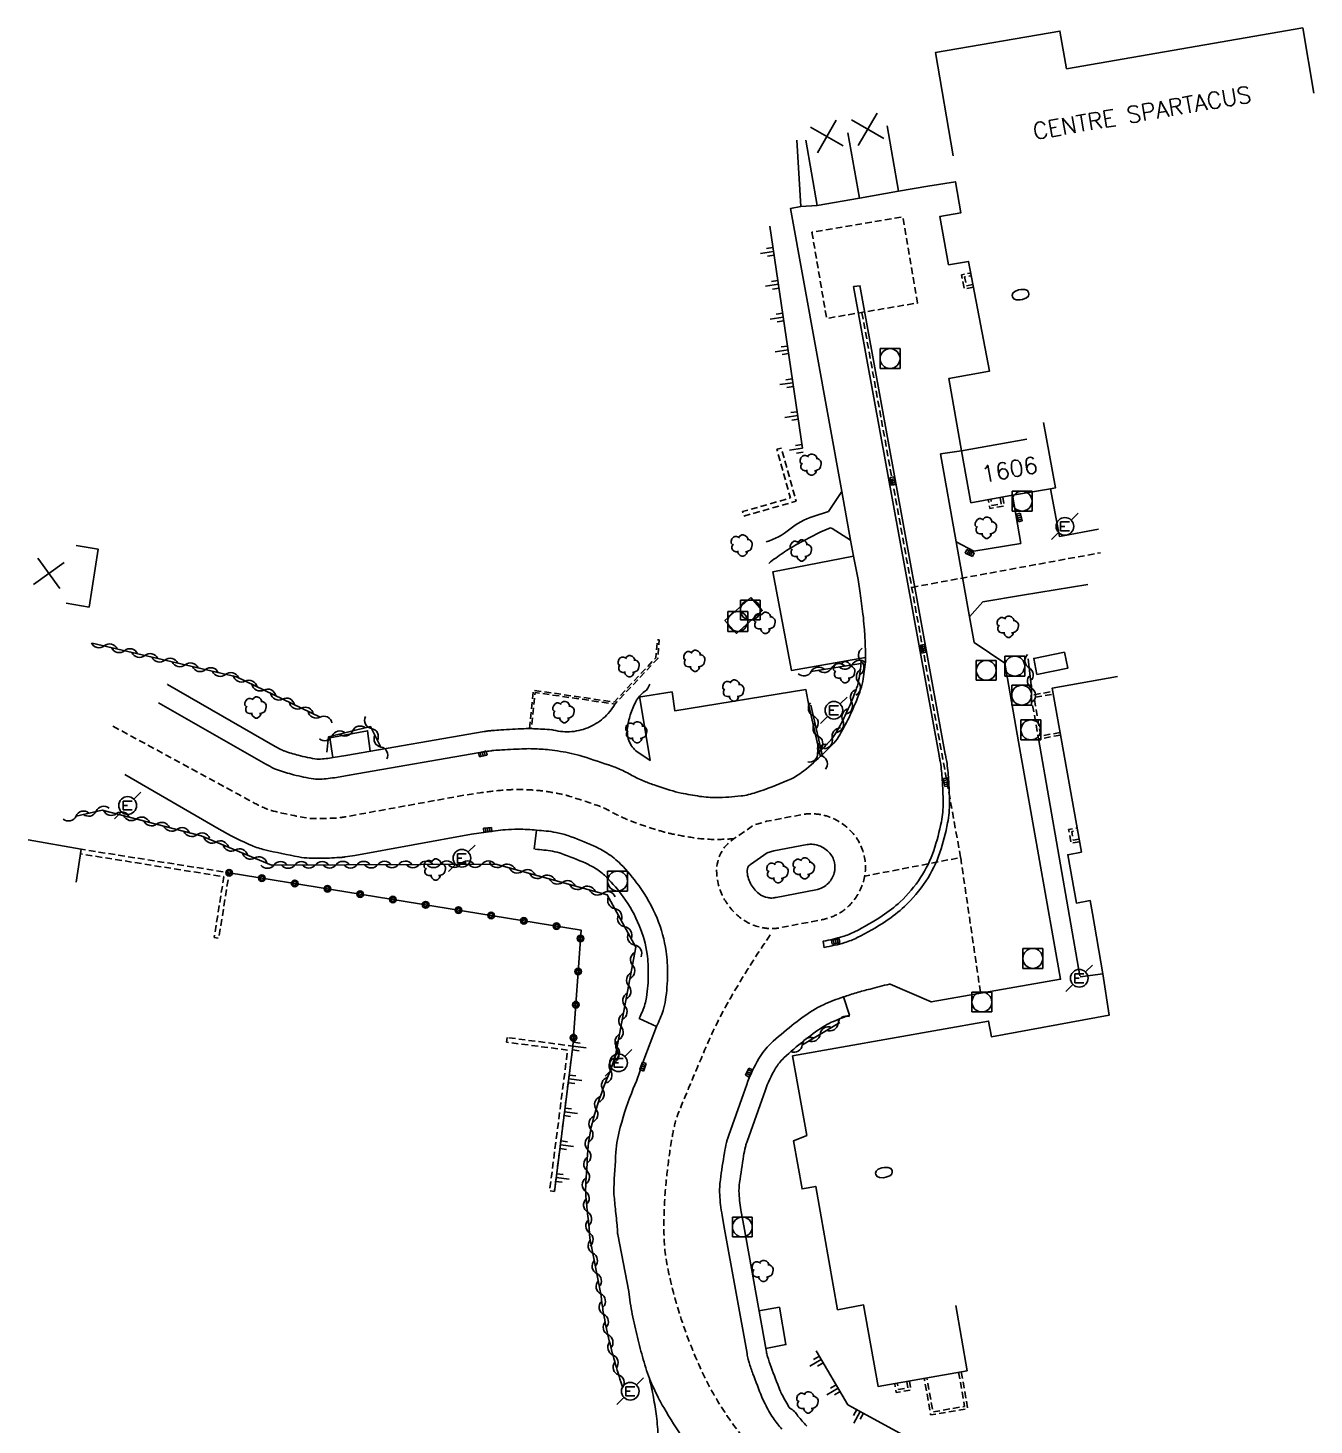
# Model space of a CAD drawing. Header units: millimetres. Extents: x 149999 to 151000, y 127000 to 128000.
# Drawn here: x 150245.7 to 150342.6, y 127125.1 to 127230.5 of the extents above; entities that cross this region are included whole.
import ezdxf
from ezdxf.enums import TextEntityAlignment as Align

# ---------------------------------------------------------------- set-up
doc = ezdxf.new("R2010")
doc.units = ezdxf.units.MM
doc.linetypes.add('DASHED', pattern=[0.75, 0.5, -0.25])
doc.layers.get('0').update_dxf_attribs({"linetype": 'CONTINUOUS'})
for name, color, linetype in [('W0001', 6, 'DASHED'), ('W0008', 7, 'CONTINUOUS'), ('W0017', 7, 'CONTINUOUS'), ('W0100', 7, 'CONTINUOUS'), ('W0112', 1, 'DASHED'), ('W0211', 2, 'CONTINUOUS'), ('W0300', 7, 'CONTINUOUS'), ('W0310', 3, 'CONTINUOUS'), ('W0322', 7, 'CONTINUOUS'), ('W0400', 7, 'CONTINUOUS'), ('W0420', 7, 'CONTINUOUS'), ('W0471', 7, 'CONTINUOUS'), ('W0984', 7, 'CONTINUOUS'), ('W0991', 7, 'CONTINUOUS'), ('W1102', 7, 'CONTINUOUS')]:
    doc.layers.add(name, color=color, linetype=linetype)
doc.styles.get("Standard").update_dxf_attribs({"font": 'romans.shx', "width": 0.85})

# ---------------------------------------------------------------- blocks, each defined once
blk = doc.blocks.new('t991o')
at = {"color": 0, "linetype": 'Continuous'}
for p, q in [((-1, 1), (1, -1)), ((-1, -1), (1, 1))]:
    blk.add_line(p, q, dxfattribs=at)
blk = doc.blocks.new('T400')
for p, q in [((-0.15, 0.3), (0.15, 0.3)), ((-0.15, -0.25), (-0.15, 0.3)), ((-0.15, 0.15), (0.15, 0.15)), ((-0.15, 0), (0.15, 0)), ((0.15, 0.3), (0.15, -0.25)), ((-0.15, -0.15), (0.15, -0.15)), ((-0.15, -0.25), (-0.15, -0.3)), ((-0.15, -0.3), (0.15, -0.3)), ((0.15, -0.3), (0.15, -0.25))]:
    blk.add_line(p, q)
blk = doc.blocks.new('t310o')
at = {"color": 0, "linetype": 'Continuous'}
for centre, start, end in [((-0.5, 0.38), 216.8699, 323.1304), ((0.5, -0.37), 36.8699, 143.1303)]:
    blk.add_arc(centre, 0.625, start, end, dxfattribs=at)
blk = doc.blocks.new('t211o')
at = {"color": 0, "linetype": 'Continuous'}
for p, q in [((-0.29, 0.5), (-0.29, 0)), ((0, 1), (0, 0)), ((0.29, 0.5), (0.29, 0))]:
    blk.add_line(p, q, dxfattribs=at)
blk = doc.blocks.new('t322o')
at = {"color": 0, "linetype": 'Continuous'}
for radius in [0.25, 0.15]:
    blk.add_circle((0, 0), radius, dxfattribs=at)
blk = doc.blocks.new('T471')
for p, q in [((-0.333334, 0.333334), (-0.333334, -0.333334)), ((-0.333334, 0.333334), (0.333334, 0.333334)), ((-0.333334, 0), (0, 0)), ((0.500001, 0.500001), (1.000002, 1.000002)), ((-0.500001, -0.500001), (-1.000002, -1.000002)), ((-0.333334, -0.333334), (0.333334, -0.333334))]:
    blk.add_line(p, q)
blk.add_ellipse((0, 0), major_axis=(0.471405, 0.471405), ratio=1, start_param=5.4977871438, end_param=11.780972451)
blk = doc.blocks.new('T300')
for p, q in [((-0.8, 0.51), (-0.86, 0.34)), ((-0.86, 0.34), (-0.86, 0.17)), ((-0.86, 0.17), (-0.74, 0.06)), ((-0.69, 0.63), (-0.8, 0.51)), ((-0.8, -0.06), (-0.74, 0.06)), ((-0.74, 0.06), (-0.69, 0.11)), ((-0.57, 0.69), (-0.69, 0.63)), ((-0.46, 0.69), (-0.57, 0.69)), ((-0.29, 0.63), (-0.46, 0.69)), ((-0.29, 0.63), (-0.17, 0.74)), ((-0.23, 0.57), (-0.29, 0.63)), ((-0.17, 0.74), (-0.06, 0.8)), ((-0.06, 0.8), (0.06, 0.8)), ((0.06, 0.8), (0.23, 0.74)), ((0.23, 0.74), (0.34, 0.63)), ((0.34, 0.63), (0.4, 0.51)), ((0.46, 0.46), (0.34, 0.46)), ((0.4, 0.51), (0.4, 0.46)), ((0.57, 0.4), (0.46, 0.46)), ((0.57, 0.4), (0.69, 0.29)), ((0.69, 0.29), (0.74, 0.17)), ((0.74, 0.06), (0.69, -0.17)), ((0.74, 0.17), (0.74, 0.06)), ((-0.8, -0.17), (-0.8, -0.06)), ((-0.8, -0.23), (-0.8, -0.17)), ((-0.74, -0.34), (-0.8, -0.23)), ((-0.69, -0.4), (-0.74, -0.34)), ((-0.51, -0.46), (-0.69, -0.4)), ((-0.4, -0.46), (-0.51, -0.46)), ((-0.4, -0.46), (-0.34, -0.46)), ((-0.34, -0.46), (-0.34, -0.4)), ((-0.34, -0.51), (-0.34, -0.46)), ((-0.29, -0.63), (-0.34, -0.51)), ((-0.17, -0.74), (-0.29, -0.63)), ((-0.06, -0.8), (-0.17, -0.74)), ((0.06, -0.8), (-0.06, -0.8)), ((0.17, -0.74), (0.06, -0.8)), ((0.23, -0.69), (0.17, -0.74)), ((0.29, -0.46), (0.23, -0.46)), ((0.29, -0.63), (0.23, -0.69)), ((0.46, -0.4), (0.29, -0.46)), ((0.34, -0.51), (0.29, -0.63)), ((0.34, -0.51), (0.34, -0.46)), ((0.57, -0.34), (0.46, -0.4)), ((0.63, -0.29), (0.57, -0.34)), ((0.69, -0.17), (0.63, -0.29))]:
    blk.add_line(p, q)
blk = doc.blocks.new('T420')
for p, q in [((0.75, 0.75), (-0.75, 0.75)), ((-0.75, 0.75), (-0.75, -0.75)), ((0.75, 0.75), (0.75, -0.75)), ((0.75, -0.75), (-0.75, -0.75))]:
    blk.add_line(p, q)
blk.add_ellipse((0, 0), major_axis=(-0.53, 0.53), ratio=1, start_param=3.926991, end_param=10.210176)

msp = doc.modelspace()

# ---------------------------------------------------------------- linework, layer by layer
at = {"layer": 'W0001', "flags": 128}
msp.add_lwpolyline([(150304.79, 127215.06), (150305.9, 127208.56), (150312.74, 127209.72), (150311.64, 127216.22)], close=True, dxfattribs=at)
for points in [[(150316, 127167.91), (150308.56, 127209.01)], [(150312.31, 127188.28), (150326.55, 127190.89)], [(150317.49, 127157.75), (150316, 127167.91), (150308.77, 127166.5)]]:
    msp.add_lwpolyline(points, dxfattribs=at)
for points in [[(150298.92, 127169.33, -0.016244), (150297.64, 127169.27, -0.041234), (150295.86, 127169.4, -0.013227), (150294.29, 127169.68, -0.021829), (150293.18, 127169.97, -0.01136), (150291.84, 127170.4, -0.015448), (150290.8, 127170.81, -0.027994), (150289.57, 127171.41, 0.027007), (150288.94, 127171.72, 0.019206), (150288.72, 127171.8, 0.00391), (150286.55, 127172.52, 0.027593), (150286.01, 127172.66, 0.015021), (150284.56, 127172.92, 0.022267), (150283.49, 127173.01, 0.012398), (150282.65, 127173.03, 0.021708), (150281.41, 127172.98, 0.01479), (150279.8, 127172.79), (150278.66, 127172.62), (150269.82, 127171.01, -0.007146), (150269.15, 127170.9, -0.010579), (150267.82, 127170.84, -0.015574), (150267.02, 127170.85, -0.0368), (150266.68, 127170.89, -0.010856), (150264.23, 127171.4, -0.042895), (150263.73, 127171.56, -0.024936), (150262.41, 127172.2), (150261.55, 127172.68), (150252.07, 127177.83)], [(150318.73, 127084.56, 0.012526), (150317.08, 127095.34, 0.014994), (150315.21, 127104.25, 0.000266), (150314.23, 127108.27, 0.00468), (150314.18, 127108.5, 0.015698), (150313.62, 127110.37, 0.017226), (150313, 127112.04, 0.043187), (150312.36, 127113.29, 0.040153), (150311.46, 127114.5, 0.026101), (150310.69, 127115.29, 0.022382), (150309.7, 127116.12, 0.044569), (150307.98, 127117.21, -0.034548), (150305.73, 127118.58, -0.022643), (150303.27, 127120.49, -0.02267), (150301, 127122.61, -0.03105), (150299.25, 127124.64, -0.028122), (150297.59, 127127.09, -0.028962), (150296.37, 127129.44, -0.022517), (150295.11, 127132.6, -0.02907), (150293.98, 127136.65, -0.046225), (150293.65, 127139.27, -0.019145), (150293.67, 127141.64, -0.017715), (150293.88, 127144.18, -0.011943), (150294.21, 127146.57, -0.019862), (150294.51, 127147.99, -0.036118), (150294.71, 127148.6, -0.004125), (150296.84, 127153.69, -0.02963), (150298.65, 127157.31, -0.020728), (150301.73, 127162.18)]]:
    msp.add_lwpolyline(points, format="xyb", dxfattribs=at)
msp.add_lwpolyline([(150308.67, 127166.09, 0.126602), (150308.74, 127168.02, 0.139233), (150307.71, 127169.92, 0.126958), (150305.88, 127171.04, 0.059224), (150304.95, 127171.2, 0.061385), (150304.01, 127171.14), (150301.38, 127170.64), (150300.41, 127170.35), (150298.85, 127169.28, 0.249944), (150297.61, 127166.89, 0.124576), (150298.15, 127164.83, 0.095553), (150299.34, 127163.41, 0.124962), (150301.05, 127162.62, 0.05654), (150301.87, 127162.55, 0.048562), (150302.58, 127162.65), (150305.51, 127163.21, 0.076885), (150306.72, 127163.63, 0.086146), (150307.75, 127164.44, 0.112412)], format="xyb", close=True, dxfattribs=at)
at = {"layer": 'W0008', "flags": 128}
for points in [[(150303.95, 127217), (150303.18, 127216.85), (150307.04, 127195.52), (150307.7, 127191.84), (150307.93, 127190.63), (150308.27, 127188.88), (150308.42, 127187.85, -0.006716), (150308.64, 127186.26, -0.010945), (150308.73, 127185.27, -0.011017), (150308.81, 127183.97, -0.011017), (150308.82, 127182.66, -0.02529), (150308.62, 127181.19, -0.044218), (150308.39, 127180.37, -0.019395), (150307.68, 127178.66, -0.021272), (150306.9, 127177.17, -0.052756), (150306.44, 127176.54, -0.028248), (150305.43, 127175.54, -0.035743), (150304, 127174.31, -0.058362), (150303, 127173.73, -0.021739), (150300.57, 127172.81, -0.049213), (150299.45, 127172.55, -0.027949), (150297.6, 127172.43, -0.041234), (150296.34, 127172.52, -0.013227), (150294.93, 127172.77, -0.021829), (150294.09, 127172.99, -0.01136), (150292.89, 127173.38, -0.015448), (150292.03, 127173.71, -0.027994), (150291.12, 127174.16, 0.027007), (150290.18, 127174.62, 0.019206), (150289.74, 127174.79, 0.00391), (150287.52, 127175.53, 0.027593), (150286.65, 127175.76, 0.015021), (150285.01, 127176.04, 0.010131), (150283.76, 127176.11, 0.021083), (150283.15, 127176.11, 0.001707), (150281.43, 127176.02, 0.004905), (150280.83, 127175.98, 0.011332), (150280.58, 127175.95, 0.012765), (150280.35, 127175.92), (150269.92, 127174.11), (150268.95, 127173.95, -0.023285), (150267.73, 127173.81, -0.058705), (150267.25, 127173.83, -0.019776), (150265.72, 127174.15, -0.024439), (150264.51, 127174.52, -0.027328), (150264.23, 127174.63, -0.011764), (150263.63, 127174.95), (150255.55, 127179.56)], [(150308.43, 127211.02), (150307.93, 127210.96), (150314.37, 127175.61, 0.010254), (150314.44, 127175.26, -0.019916), (150314.48, 127175.07, -0.018561), (150314.61, 127173.78, -0.013965), (150314.68, 127172.06, -0.051205), (150314.55, 127170.61, -0.032841), (150313.97, 127168.43, -0.063956), (150312.98, 127166.39, -0.060703), (150311.44, 127164.57, -0.041548), (150310.09, 127163.51, -0.029513), (150308, 127162.3, -0.044258), (150307.12, 127161.95, -0.027417), (150305.65, 127161.6), (150305.72, 127161.09)], [(150305.71, 127161.13, 0.027752), (150307.26, 127161.49, 0.044258), (150308.21, 127161.87, 0.029513), (150310.36, 127163.11, 0.041548), (150311.77, 127164.22, 0.060703), (150313.38, 127166.13, 0.063956), (150314.43, 127168.28, 0.032841), (150315.02, 127170.52, 0.051205), (150315.16, 127172.06, 0.013965), (150315.09, 127173.81, 0.018561), (150314.95, 127175.14, 0.019916), (150314.91, 127175.36, -0.010254), (150314.84, 127175.7), (150308.4, 127211.05)], [(150325.59, 127188.5), (150320.66, 127187.68), (150317.66, 127187.18), (150316.68, 127186.05), (150317.02, 127184.12), (150319.34, 127182.56), (150320.37, 127176.62), (150323.53, 127158.73), (150313.79, 127157.02), (150310.7, 127158.36, 0.161269), (150310.64, 127158.36, 0.006454), (150309.17, 127157.99, 0.008556), (150308.16, 127157.71, 0.008556), (150307.16, 127157.39, 0.024766), (150305.66, 127156.81, 0.040503), (150304.8, 127156.34, 0.022484), (150303.28, 127155.24, 0.019965), (150301.68, 127153.87, 0.072736), (150300.79, 127152.75, 0.048069), (150299.88, 127150.8), (150299.63, 127150.09), (150298.53, 127146.98, 0.012265), (150298.42, 127146.67, 0.015809), (150298.36, 127146.42, 0.016425), (150298.2, 127145.64, 0.006351), (150297.89, 127143.6, 0.046824), (150297.84, 127142.5, 0.032556), (150298.03, 127140.92), (150298.21, 127139.88), (150299.9, 127130.5, 0.010906), (150299.99, 127130.06, 0.021455), (150300.05, 127129.84, 0.011919), (150300.35, 127128.97, 0.00583), (150301.02, 127127.21, 0.027846), (150301.26, 127126.7, 0.013062), (150301.86, 127125.65, 0.014199), (150302.53, 127124.79, 0.014199)], [(150256.22, 127180.96), (150256.22, 127180.96), (150264.35, 127176.27, 0.011764), (150264.9, 127175.99, 0.027328), (150265.01, 127175.94, 0.024439), (150266.08, 127175.62, 0.019776), (150267.5, 127175.32, 0.058705), (150267.63, 127175.32, 0.023285), (150268.71, 127175.44), (150269.67, 127175.6), (150280.09, 127177.41, -0.012765), (150280.4, 127177.45, -0.011332), (150280.72, 127177.48, -0.004905), (150281.35, 127177.53, -0.001707), (150283.08, 127177.62, -0.021083), (150283.81, 127177.62, -0.010678), (150285.19, 127177.54)], [(150293.21, 127124.18, 0.017757), (150293.07, 127125.78, 0.015977), (150292.85, 127127.2, 0.015977), (150292.54, 127128.61, -0.012171), (150292.02, 127130.27, -0.012171), (150291.59, 127131.94, -0.009351), (150291.21, 127133.68, -0.018874), (150291.07, 127134.55), (150291, 127135.17), (150290.16, 127139.49, -0.039415), (150290.14, 127139.62, 0.012756), (150290.12, 127140.02, 0.004939), (150289.98, 127141.42, -0.005665), (150289.86, 127142.65, -0.034116), (150289.86, 127143, -0.004409), (150290.02, 127145.68, -0.049112), (150290.35, 127147.58, -0.030894), (150291.33, 127150.48), (150291.57, 127151.04), (150292.12, 127152.65), (150293.08, 127155.16, 0.028845), (150293.58, 127156.38, 0.047118), (150293.76, 127157.17, 0.031862), (150293.91, 127159.12, 0.036492), (150293.8, 127160.82, 0.064428), (150293.12, 127163.33, 0.059484), (150291.74, 127165.79, 0.035154), (150290.37, 127167.41, 0.057803), (150289.36, 127168.23, 0.036634), (150288.33, 127168.79, 0.020725), (150286.4, 127169.56, 0.041843), (150285.5, 127169.8, 0.026603), (150284.04, 127169.97, 0.012398), (150283.35, 127170.02, 0.012398), (150282.65, 127170.04, 0.021708), (150281.67, 127170, 0.01479), (150280.24, 127169.83), (150279.14, 127169.67), (150270.35, 127168.07, -0.007146), (150269.6, 127167.95, -0.021201), (150269.35, 127167.92, -0.010579), (150267.89, 127167.85, -0.015574), (150266.91, 127167.86, -0.0368), (150266.13, 127167.95, -0.010856), (150263.55, 127168.49, -0.042895), (150262.57, 127168.81, -0.024936), (150260.98, 127169.58), (150260.12, 127170.05), (150253, 127174.16)], [(150293.08, 127155.16), (150291.78, 127155.78, 0.028845), (150292.21, 127156.84, 0.047118), (150292.33, 127157.36, 0.031862), (150292.46, 127159.13, 0.036492), (150292.37, 127160.62, 0.064428), (150291.78, 127162.78, 0.059484), (150290.57, 127164.94, 0.035154), (150289.33, 127166.41, 0.057803), (150288.58, 127167.02, 0.036634), (150287.74, 127167.47, 0.020725), (150285.92, 127168.2, 0.041843), (150285.25, 127168.38, 0.026603), (150283.94, 127168.53)], [(150304.4, 127125.03, -0.014199), (150303.74, 127125.79, 0.138941), (150303.11, 127126.4, -0.013062), (150302.55, 127127.38, -0.027846), (150302.38, 127127.75, -0.00583), (150301.72, 127129.47, -0.011919), (150301.44, 127130.28, -0.021455), (150301.41, 127130.38, -0.010906), (150301.34, 127130.75), (150299.65, 127140.14), (150299.46, 127141.18, -0.032556), (150299.3, 127142.57, -0.046824), (150299.34, 127143.4, -0.006351), (150299.64, 127145.4, -0.016425), (150299.78, 127146.09, -0.015809), (150299.82, 127146.25, -0.012265), (150299.9, 127146.49), (150301.01, 127149.61), (150301.26, 127150.32, -0.048069), (150302.05, 127152.02, -0.072736), (150302.68, 127152.8, -0.019965), (150304.19, 127154.1, -0.022484), (150305.6, 127155.12, -0.040503), (150306.25, 127155.48, -0.024766), (150307.62, 127156.01), (150307.16, 127157.39)], [(150292.54, 127128.61, 0.011561), (150293.21, 127127.19, 0.021152), (150293.62, 127126.43, 0.007366), (150295.14, 127123.99, 0.030756)]]:
    msp.add_lwpolyline(points, format="xyb", dxfattribs=at)
for points in [[(150316.68, 127186.05), (150315.66, 127191.71), (150314.49, 127198.34), (150316.07, 127198.58)], [(150326.39, 127192.67), (150323.44, 127192.12), (150322.77, 127195.72)], [(150319.92, 127195.22), (150320.53, 127191.59), (150316.99, 127191), (150315.66, 127191.71)], [(150324.99, 127158.99), (150321.87, 127176.88)], [(150284.04, 127169.97), (150283.85, 127168.54)], [(150326.72, 127159.14), (150325, 127158.91)], [(150301.31, 127130.88), (150302.83, 127131.18), (150302.34, 127133.99), (150300.8, 127133.72)]]:
    msp.add_lwpolyline(points, dxfattribs=at)
msp.add_lwpolyline([(150306.47, 127166.74, 0.126602), (150306.49, 127167.52, 0.139233), (150306.06, 127168.32, 0.126958), (150305.21, 127168.84, 0.059224), (150304.82, 127168.91, 0.061385), (150304.44, 127168.88), (150301.93, 127168.41), (150301.42, 127168.25), (150300.15, 127167.38, 0.249944), (150299.91, 127166.92, 0.124576), (150300.16, 127165.95, 0.095553), (150300.79, 127165.19, 0.124962), (150301.48, 127164.88, 0.05654), (150301.78, 127164.85, 0.055922), (150302.09, 127164.9), (150305.08, 127165.47, 0.076885), (150305.63, 127165.66, 0.086146), (150306.04, 127165.98, 0.112412)], format="xyb", close=True, dxfattribs=at)
at = {"layer": 'W0017', "flags": 128}
for points in [[(150305.18, 127217.08), (150303.95, 127217), (150303.66, 127222)], [(150307.93, 127190.63), (150301.85, 127189.46), (150303.24, 127182.01), (150308.83, 127182.98)], [(150305.45, 127175.51), (150304.56, 127179.37), (150304.32, 127180.58), (150294.45, 127178.97), (150294.25, 127180.39), (150291.73, 127179.99)], [(150271.5, 127175.92), (150271.3, 127177.47), (150268.47, 127176.94), (150268.69, 127175.44)]]:
    msp.add_lwpolyline(points, dxfattribs=at)
for points in [[(150301.35, 127191.7, 0.093497), (150303.12, 127192.66, -0.093497), (150304.89, 127193.62), (150306.04, 127194), (150307.04, 127195.52)], [(150301.54, 127190.09, -0.021289), (150302.6, 127190.87, -0.021289), (150303.72, 127191.56, -0.022985), (150306.06, 127192.73, -0.250819), (150306.31, 127192.72), (150307.7, 127191.84)], [(150291.79, 127180.07), (150292.6, 127175.23), (150291.74, 127175.79, -0.142526), (150291.05, 127176.6, -0.137516), (150290.89, 127177.69, -0.046418), (150291.1, 127178.65, -0.04159), (150291.52, 127179.66, -0.122182), (150292.18, 127180.42, 0.179235), (150292.57, 127180.99)], [(150285.15, 127177.56, 0.083972), (150286.53, 127177.39, 0.083972), (150287.89, 127177.69, 0.083539), (150289.07, 127178.41, 0.083539), (150289.94, 127179.48)]]:
    msp.add_lwpolyline(points, format="xyb", dxfattribs=at)
for points in [[(150300.19, 127187.51), (150301.05, 127186.53), (150299.1, 127184.81), (150298.24, 127185.78)], [(150323.83, 127183.39), (150324.07, 127182.18), (150321.75, 127181.71), (150321.51, 127182.92)]]:
    msp.add_lwpolyline(points, close=True, dxfattribs=at)
at = {"layer": 'W0100'}
msp.add_lwpolyline([(150342.63, 127225.54), (150341.78, 127230.46), (150323.98, 127227.38), (150323.48, 127230.23), (150314.1, 127228.6), (150315.44, 127220.83)], dxfattribs=at)
at = {"layer": 'W0100', "flags": 128}
for points in [[(150322.24, 127200.7), (150323.15, 127195.79), (150322.77, 127195.72), (150319.92, 127195.22), (150316.77, 127194.66), (150316.07, 127198.58), (150315.12, 127204.03), (150318.17, 127204.57), (150316.59, 127212.86), (150315.09, 127212.6), (150314.44, 127216.25), (150316.02, 127216.53), (150315.6, 127218.87), (150313.52, 127218.52), (150311.32, 127218.16), (150308.37, 127217.63), (150305.18, 127217.08), (150304.32, 127222)], [(150249.34, 127191.44), (150251.01, 127191.15), (150250.31, 127186.79), (150248.59, 127187.09)], [(150315.63, 127134.12), (150316.49, 127129.2), (150309.78, 127128.02), (150308.68, 127134.17), (150306.73, 127133.81), (150305.08, 127143.1), (150304.05, 127142.92), (150303.41, 127146.55), (150303.47, 127146.58), (150304.4, 127146.95), (150303.33, 127152.95), (150318.11, 127155.57), (150318.32, 127154.39), (150327.2, 127156.03), (150326.72, 127159.14), (150325.94, 127163.68), (150325.77, 127164.66), (150324.72, 127164.47), (150324.07, 127168.12), (150325.1, 127168.32), (150322.89, 127180.67), (150327.81, 127181.55)], [(150245.71, 127169.24), (150249.72, 127168.53), (150249.34, 127166.06)]]:
    msp.add_lwpolyline(points, dxfattribs=at)
at = {"layer": 'W0112', "flags": 128}
for points in [[(150316.96, 127210.91), (150316.29, 127210.78), (150316.06, 127211.85), (150316.75, 127211.98)], [(150316.92, 127211.11), (150316.44, 127211.01), (150316.3, 127211.69), (150316.79, 127211.78)], [(150319.17, 127195.09), (150319.29, 127194.42), (150318.2, 127194.22), (150318.08, 127194.9)], [(150318.97, 127195.05), (150319.06, 127194.58), (150318.36, 127194.45), (150318.28, 127194.93)], [(150283.5, 127177.63), (150283.8, 127180.52), (150289.89, 127179.63), (150293.03, 127182.97), (150293.15, 127184.32), (150293.29, 127184.31), (150293.17, 127182.91), (150289.94, 127179.48), (150283.93, 127180.35), (150283.65, 127177.63)], [(150323.52, 127177.14), (150321.88, 127176.84), (150321.29, 127180.14), (150322.93, 127180.43)], [(150323.49, 127177.33), (150322.04, 127177.08), (150321.53, 127179.97), (150322.97, 127180.23)], [(150283.65, 127177.65), (150283.5, 127177.67)], [(150324.96, 127169.09), (150324.32, 127168.98), (150324.14, 127170.02), (150324.77, 127170.14)], [(150324.92, 127169.29), (150324.48, 127169.21), (150324.37, 127169.86), (150324.81, 127169.94)], [(150312.14, 127128.43), (150312.26, 127127.75), (150311.14, 127127.57), (150311.03, 127128.24)], [(150311.94, 127128.4), (150312.03, 127127.92), (150311.31, 127127.8), (150311.22, 127128.27)], [(150316.05, 127129.12), (150316.53, 127126.35), (150313.74, 127125.87), (150313.26, 127128.63)], [(150315.85, 127129.09), (150316.3, 127126.52), (150313.91, 127126.1), (150313.46, 127128.66)]]:
    msp.add_lwpolyline(points, dxfattribs=at)
for points in [[(150302.49, 127198.78), (150302.15, 127198.69), (150303.17, 127195.02), (150299.57, 127193.99), (150299.66, 127193.65), (150303.6, 127194.78)], [(150249.72, 127168.53), (150249.67, 127168.18), (150260.47, 127166.46), (150259.74, 127161.87), (150260.09, 127161.82), (150260.87, 127166.76)], [(150281.82, 127154.33), (150281.77, 127153.98), (150286.38, 127153.39), (150286.29, 127152.69), (150285.02, 127142.77), (150285.38, 127142.72), (150286.64, 127152.64), (150286.78, 127153.69)]]:
    msp.add_lwpolyline(points, close=True, dxfattribs=at)
at = {"layer": 'W0211', "flags": 128}
for points in [[(150304.09, 127198.77), (150301.62, 127215.51)], [(150286.78, 127153.69), (150286.64, 127152.64), (150285.38, 127142.72)], [(150315, 127122.53), (150307.51, 127126.64), (150305.11, 127130.71)]]:
    msp.add_lwpolyline(points, dxfattribs=at)
at = {"layer": 'W0310', "flags": 128}
for points in [[(150267.72, 127178.5), (150261.43, 127181.53), (150250.55, 127184.08)], [(150304.74, 127181.93), (150308.49, 127182.55)], [(150321.35, 127180.67), (150321.08, 127182.88)], [(150305.6, 127175.55), (150304.72, 127179.4)], [(150272.31, 127176.24), (150271.53, 127177.78), (150268.36, 127177.02), (150268.24, 127175.86)], [(150249.33, 127171.03), (150251.31, 127171.49), (150258.76, 127169.53), (150264.07, 127167.34), (150280.98, 127167.41), (150289.36, 127165.1), (150291.52, 127161.14), (150289.99, 127152.98)], [(150304.07, 127153.78), (150306.89, 127155.47)]]:
    msp.add_lwpolyline(points, dxfattribs=at)
for points in [[(150305.22, 127175.78, 0.028248), (150306.21, 127176.76, 0.052756), (150306.62, 127177.33, 0.021272), (150307.38, 127178.8, 0.019395), (150308.09, 127180.48, 0.044218), (150308.31, 127181.25, 0.02529), (150308.5, 127182.69)], [(150290.12, 127153.34), (150289.58, 127151.79), (150289.37, 127151.28, 0.030894), (150288.3, 127148.14, 0.049112), (150287.91, 127145.83, 0.004409), (150287.74, 127143.11, 0.034116), (150287.75, 127142.48, 0.005665), (150287.87, 127141.2, -0.004939), (150288.01, 127139.83, -0.012756), (150288.02, 127139.54, 0.039415), (150288.08, 127139.08), (150288.9, 127134.85), (150288.97, 127134.3, 0.018874), (150289.13, 127133.27, 0.009351), (150289.52, 127131.46, 0.012171), (150289.99, 127129.68, 0.012171), (150290.54, 127127.93)]]:
    msp.add_lwpolyline(points, format="xyb", dxfattribs=at)
at = {"layer": 'W0322', "flags": 128}
msp.add_lwpolyline([(150260.87, 127166.76), (150287.39, 127162.43), (150286.78, 127153.69)], dxfattribs=at)
at = {"layer": 'W1102'}
for p, q in [((150310.47, 127223.08), (150311.32, 127218.16)), ((150307.5, 127222.56), (150308.37, 127217.63)), ((150316.07, 127198.58), (150321, 127199.45))]:
    msp.add_line(p, q, dxfattribs=at)

# ---------------------------------------------------------------- block references
at = {"layer": 'W0211'}
for p, rotation in [((150301.9, 127213.61), 98.38183926781004), ((150302.27, 127211.13), 98.38183926781004), ((150302.63, 127208.66), 98.38183926781004), ((150303, 127206.19), 98.38183926781004), ((150303.36, 127203.71), 98.38183926781004), ((150303.73, 127201.24), 98.38183926781004), ((150304.09, 127198.77), 98.38183926781004), ((150286.78, 127153.69), 262.7148810975509), ((150286.46, 127151.21), 262.7148810975507), ((150286.14, 127148.73), 262.7148810975507), ((150285.83, 127146.25), 262.7148810975507), ((150285.51, 127143.77), 262.7148810975507), ((150305.5, 127130.05), 120.4822320297963), ((150306.77, 127127.9), 120.4822320297963), ((150308.42, 127126.14), 151.2502620268094)]:
    msp.add_blockref('t211o', p, dxfattribs=dict(at, rotation=rotation))
at = {"layer": 'W0300'}
for p in [(150304.76, 127197.53), (150317.96, 127192.77), (150299.56, 127191.43), (150304.02, 127191.06), (150301.28, 127185.6), (150319.61, 127185.31), (150291.04, 127182.33), (150295.99, 127182.74), (150307.29, 127181.88), (150298.93, 127180.5), (150262.92, 127179.22), (150286.13, 127178.87), (150291.62, 127177.35), (150276.43, 127167), (150302.25, 127166.79), (150304.24, 127167.09), (150301.14, 127136.73), (150304.51, 127126.82)]:
    msp.add_blockref('T300', p, dxfattribs=at)
at = {"layer": 'W0310'}
for p, rotation in [((150251.46, 127183.87), 166.7727042036451), ((150252.98, 127183.51), 166.7727042036451), ((150254.51, 127183.15), 166.7727042036451), ((150256.03, 127182.79), 166.7727042036451), ((150308.5, 127182.69), 265.256998332347), ((150321.16, 127182.22), 96.76114349173947), ((150257.55, 127182.44), 166.7727042036451), ((150259.08, 127182.08), 166.7727042036451), ((150260.6, 127181.72), 166.7727042036451), ((150304.74, 127181.93), 9.45417323730363), ((150306.28, 127182.19), 9.45417323730363), ((150307.83, 127182.44), 9.45417323730363), ((150308.29, 127181.14), 258.0939621207509), ((150262.08, 127181.21), 154.3029132950806), ((150263.49, 127180.54), 154.3029132950806), ((150321.35, 127180.67), 96.76114349173947), ((150264.9, 127179.86), 154.3029132950806), ((150266.31, 127179.18), 154.3029132950806), ((150307.77, 127179.66), 247.2015493952347), ((150267.72, 127178.5), 154.3029132950806), ((150304.9, 127178.6), 102.8805609713962), ((150307.11, 127178.24), 243.0793786173843), ((150270.16, 127177.45), 193.3412070516486), ((150271.6, 127177.64), 116.8465856850982), ((150305.25, 127177.07), 102.8805609713962), ((150306.32, 127176.9), 231.0015779898473), ((150268.64, 127177.09), 193.3412070516486), ((150272.31, 127176.24), 116.8465856850982), ((150305.22, 127175.78), 221.4895551895026), ((150305.6, 127175.55), 102.8805609713962), ((150249.33, 127171.03), 13.13127834152474), ((150250.85, 127171.39), 13.13127834152474), ((150252.37, 127171.21), 345.2716813007254), ((150253.89, 127170.82), 345.2716813007254), ((150255.4, 127170.42), 345.2716813007254), ((150256.92, 127170.02), 345.2716813007254), ((150258.43, 127169.62), 345.2716813007254), ((150259.89, 127169.07), 337.4930432276599), ((150261.34, 127168.47), 337.4930432276599), ((150262.79, 127167.87), 337.4930432276599), ((150264.25, 127167.34), 0.242640073816994), ((150265.81, 127167.34), 0.242640073816994), ((150267.38, 127167.35), 0.242640073816994), ((150268.94, 127167.36), 0.242640073816994), ((150270.51, 127167.36), 0.242640073816994), ((150272.08, 127167.37), 0.242640073816994), ((150273.64, 127167.38), 0.242640073816994), ((150275.21, 127167.38), 0.242640073816994), ((150276.77, 127167.39), 0.242640073816994), ((150278.34, 127167.4), 0.242640073816994), ((150279.91, 127167.4), 0.242640073816994), ((150281.45, 127167.28), 344.6072256805598), ((150282.96, 127166.86), 344.6072256805598), ((150284.47, 127166.45), 344.6072256805598), ((150285.98, 127166.03), 344.6072256805598), ((150287.49, 127165.62), 344.6072256805598), ((150289, 127165.2), 344.6072256805598), ((150289.93, 127164.05), 298.5586899639671), ((150290.68, 127162.68), 298.5586899639671), ((150291.43, 127161.3), 298.5586899639671), ((150291.27, 127159.78), 259.3843286603234), ((150290.98, 127158.24), 259.3843286603234), ((150290.69, 127156.7), 259.3843286603234), ((150290.4, 127155.16), 259.3843286603234), ((150306.76, 127155.39), 30.92622429182245), ((150290.11, 127153.62), 259.3843286603234), ((150305.41, 127154.58), 30.92622429182245), ((150290.12, 127153.34), 251.0596677423796), ((150304.07, 127153.78), 30.92622429182245), ((150289.61, 127151.86), 251.0596677423796), ((150289.03, 127150.4), 249.6447078472277), ((150288.53, 127148.92), 252.9822907198376), ((150288.13, 127147.41), 258.3298741817026), ((150287.91, 127145.86), 265.8404030227124), ((150287.81, 127144.3), 266.5300520435338), ((150287.74, 127142.73), 271.6385175042016), ((150287.88, 127141.17), 276.0601461567864), ((150288.02, 127139.61), 272.740284759696), ((150288.27, 127138.07), 281.0568796509287), ((150288.57, 127136.53), 281.0568796509287), ((150288.87, 127135), 281.0568796509287), ((150289.1, 127133.45), 280.383932013241), ((150289.42, 127131.91), 282.7154854260505), ((150289.79, 127130.39), 284.9232968441381), ((150290.22, 127128.89), 287.3032969413229)]:
    msp.add_blockref('t310o', p, dxfattribs=dict(at, rotation=rotation))
at = {"layer": 'W0322'}
for p, rotation in [((150260.87, 127166.76), 350.735236950389), ((150263.34, 127166.35), 350.735236950389), ((150265.81, 127165.95), 350.735236950389), ((150268.28, 127165.55), 350.735236950389), ((150270.74, 127165.15), 350.735236950389), ((150273.21, 127164.74), 350.735236950389), ((150275.68, 127164.34), 350.735236950389), ((150278.15, 127163.94), 350.735236950389), ((150280.61, 127163.54), 350.735236950389), ((150283.08, 127163.13), 350.735236950389), ((150285.55, 127162.73), 350.735236950389), ((150287.35, 127161.8), 265.9897554898724), ((150287.17, 127159.31), 265.9897554898724), ((150287, 127156.81), 265.9897554898724), ((150286.82, 127154.32), 265.9897554898724)]:
    msp.add_blockref('t322o', p, dxfattribs=dict(at, rotation=rotation))
at = {"layer": 'W0400'}
for p, rotation in [((150310.88, 127196.3), 9.452239203451258), ((150320.42, 127193.54), 194.5119417061295), ((150316.68, 127190.87), 64.74094908857212), ((150313.17, 127183.65), 11.33924489769327), ((150279.98, 127175.72), 104.4118442263682), ((150314.91, 127173.59), 189.8141024871105), ((150280.35, 127170), 274.5182501632498), ((150306.58, 127161.58), 102.013700525934), ((150292.06, 127152.14), 339.544425914018), ((150300.05, 127151.69), 154.2326500513466)]:
    msp.add_blockref('T400', p, dxfattribs=dict(at, rotation=rotation))
at = {"layer": 'W0420'}
for p in [(150310.68, 127205.53), (150320.63, 127194.78), (150300.15, 127186.57), (150299.2, 127185.71), (150320.08, 127182.34), (150317.93, 127182.02), (150320.6, 127180.15), (150321.29, 127177.53), (150290.14, 127166.13), (150321.44, 127160.3), (150317.6, 127157.01), (150299.55, 127140.05)]:
    msp.add_blockref('T420', p, dxfattribs=at)
at = {"layer": 'W0471'}
for p in [(150323.86, 127192.88), (150306.45, 127179.01), (150253.22, 127171.83), (150278.41, 127167.85), (150324.94, 127158.8), (150290.22, 127152.43), (150291.1, 127127.66)]:
    msp.add_blockref('T471', p, dxfattribs=at)
at = {"layer": 'W0991', "rotation": 15.04745999999985}
for p in [(150305.91, 127222.28), (150308.99, 127222.82)]:
    msp.add_blockref('t991o', p, dxfattribs=at)
at = {"layer": 'W0991', "extrusion": (0, 0, -1), "rotation": 9.041774432612888}
msp.add_blockref('t991o', (-150247.28, 127189.33), dxfattribs=at)

# ---------------------------------------------------------------- texts
at = {"layer": 'W0984'}
msp.add_text('CENTRE SPARTACUS', height=1.25, rotation=9.8205, dxfattribs=at).set_placement((150329.67, 127224.07), align=Align.MIDDLE)
at = {"layer": 'W0991'}
for s, rotation, p in [('0', 279.9347, (150320.52, 127210.35)), ('1606', 10.4577, (150319.68, 127197.16)), ('0', 279.5738, (150310.22, 127144.15))]:
    msp.add_text(s, height=1.25, rotation=rotation, dxfattribs=at).set_placement(p, align=Align.MIDDLE)

doc.saveas('drawing.dxf')
